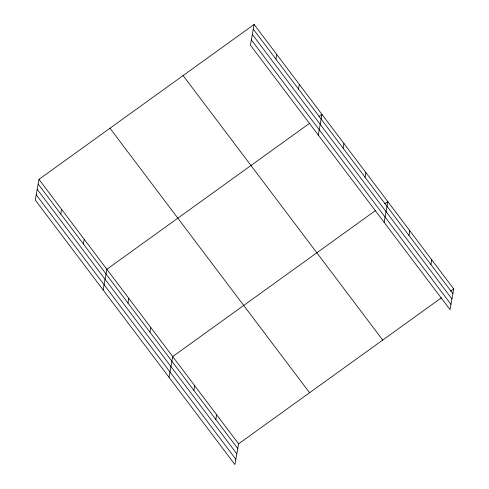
<?xml version="1.0" encoding="UTF-8"?>
<svg xmlns="http://www.w3.org/2000/svg" width="489" height="489" viewBox="0 0 489 489"><rect width="100%" height="100%" fill="white"/><g stroke="black" fill="none" stroke-linecap="round" stroke-linejoin="round"><path stroke-width="0.73" d="M254.097 24.45L250.411 45.153L450.027 309.647L453.713 288.944L254.097 24.45L38.973 179.353L35.287 200.056L234.903 464.55L238.589 443.847L441.475 297.758M60.764 214.011L61.596 209.329M83.387 243.987L84.218 239.31M103.155 289.983L106.847 269.286L309.726 123.191M127.971 303.052L128.803 298.376M149.927 332.147L150.759 327.471M169.029 377.27L172.715 356.567L375.601 210.472M193.84 390.338L194.677 385.662M275.888 59.102L276.719 54.426M215.802 419.434L216.633 414.751M298.51 89.077L299.341 84.401M318.278 135.08L321.964 114.377L318.907 116.584M343.089 148.149L343.926 143.473M365.051 177.244L365.882 172.568M384.152 222.361L387.838 201.657L384.782 203.864M408.963 235.429L409.8 230.753M430.925 264.525L431.756 259.848M450.656 291.144L453.713 288.944M253.265 29.126L452.881 293.62M252.324 34.413L451.94 298.907M251.352 39.866L450.968 304.354M183.106 75.569L382.722 340.063M109.964 128.234L309.58 392.728M38.973 179.353L238.589 443.847M38.142 184.035L237.758 448.523M37.201 189.322L236.817 453.81M36.229 194.769L235.845 459.263"/></g></svg>
